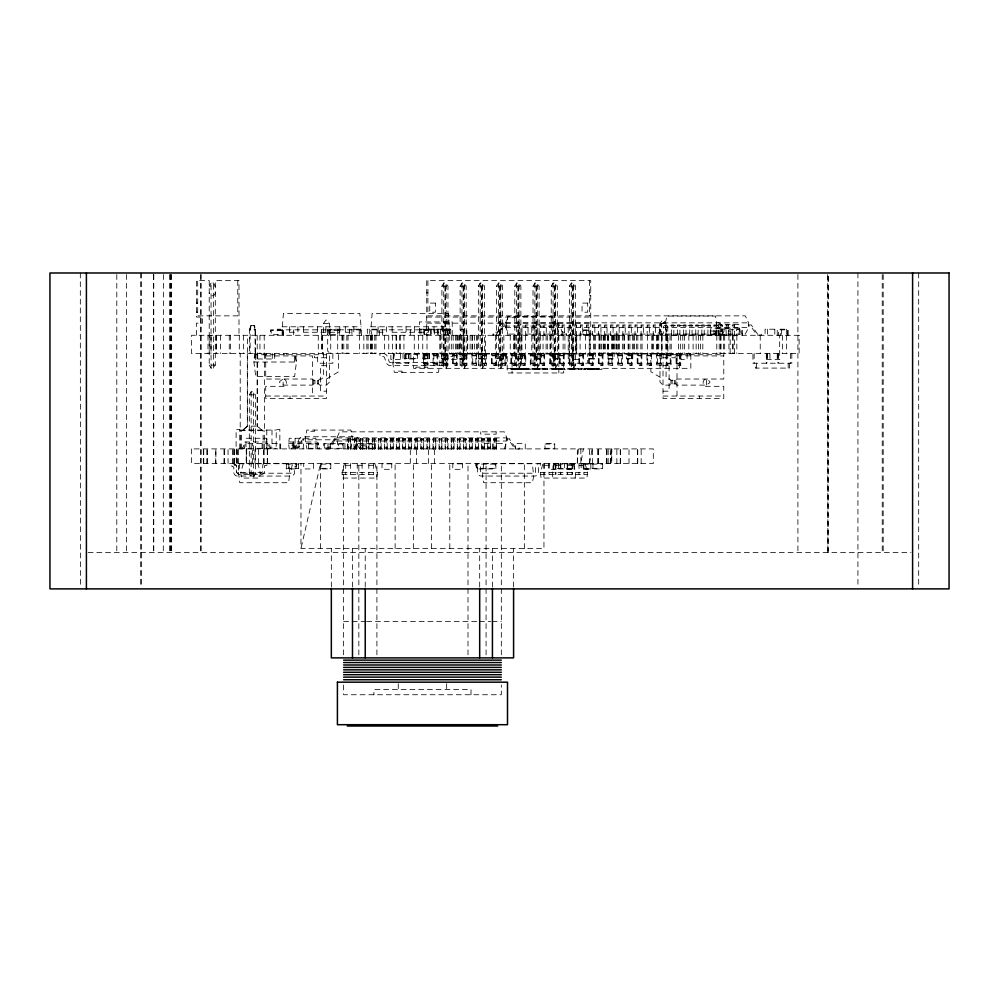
<?xml version="1.0" encoding="UTF-8"?>
<svg xmlns="http://www.w3.org/2000/svg" width="999" height="999" viewBox="0 0 999 999"><rect width="100%" height="100%" fill="white"/><g stroke="black" fill="none" stroke-linecap="round" stroke-linejoin="round"><path stroke-width="0.75" stroke-dasharray="5 3.75" d="M203.321 463.474L203.321 448.901M203.759 463.474L203.759 448.901M206.943 463.474L206.943 448.901M207.255 463.474L207.255 448.901M215.697 463.474L215.846 448.901L215.909 463.474M224.001 463.474L224.001 448.901M224.563 463.474L224.563 448.901M228.059 463.474L228.059 448.901M232.592 463.474L232.592 448.901M233.316 463.474L233.316 448.901M234.278 463.474L234.278 448.901M234.59 463.474L234.59 448.901M236.301 448.901L236.301 463.474A2.123 2.123 0 0 1 238.424 465.609L238.436 471.528L239.635 472.589L261.825 472.552L262.712 471.528L262.725 465.609A2.123 2.123 0 0 1 264.847 463.474M236.738 463.474L236.738 448.901M237.899 463.474L237.899 448.901M238.087 463.474L238.087 448.901M240.397 448.901L240.397 430.669M241.608 448.901L241.608 430.669M246.666 463.474L246.678 448.901M249.325 473.801L249.325 394.83L251.149 391.795L253.571 391.795L255.394 394.83L255.394 473.801L253.571 476.848L251.149 476.848L249.325 473.801L255.394 473.801M252.36 463.474L252.397 443.431M254.957 463.474L254.957 448.901M258.416 463.474L258.429 448.901M263.112 448.901L263.112 430.669M263.549 463.474L263.549 448.901M264.148 463.474L264.148 448.901M264.323 448.901L264.323 430.669M267.257 463.474L267.257 448.901M267.57 463.474L267.57 448.901M543.956 463.474L543.956 548.526L300.961 548.526L300.961 463.474M320.579 548.526L320.579 463.474L300.961 548.526M331.331 587.025L331.331 548.526M343.594 684.964L343.594 694.742L501.323 694.742L501.323 684.964M343.594 654.845L343.594 463.474M347.952 449.001L347.952 438.836L350.761 438.861L350.761 449.026L347.952 449.001L347.952 447.914L350.761 447.939L350.761 449.026M352.485 587.025L352.485 548.526M354.033 449.001L354.033 438.836L356.843 438.861L356.843 449.026L354.033 449.001L354.033 447.914L356.843 447.939L356.843 449.026M358.841 654.845L358.841 463.474M360.102 449.001L360.102 438.836L362.912 438.861L362.912 449.026L360.102 449.001L360.102 447.914L362.912 447.939L362.912 449.026M365.234 587.025L365.234 548.526M366.183 449.001L366.183 438.836L368.981 438.861L368.981 449.026L366.183 449.001L366.183 447.914L368.981 447.939L368.981 449.026M372.252 449.001L372.252 438.836L375.062 438.861L375.062 449.026L372.252 449.001L372.252 447.914L375.062 447.939L375.062 449.026M376.91 654.845L376.91 463.474M378.334 449.001L378.334 438.836L381.131 438.861L381.131 449.026L378.334 449.001L378.334 447.914L381.131 447.939L381.131 449.026M384.403 449.001L384.403 438.836L387.212 438.861L387.212 449.026L384.403 449.001L384.403 447.914L387.212 447.939L387.212 449.026M390.484 449.001L390.484 438.836L393.281 438.861L393.281 449.026L390.484 449.001L390.484 447.914L393.281 447.939L393.281 449.026M395.117 548.526L395.117 463.474M396.553 449.001L396.553 438.836L399.363 438.861L399.363 449.026L396.553 449.001L396.553 447.914L399.363 447.939L399.363 449.026M402.634 449.001L402.634 438.836L405.432 438.861L405.432 449.026L402.634 449.001L402.634 447.914L405.432 447.939L405.432 449.026M408.703 449.001L408.703 438.836L411.513 438.861L411.513 449.026L408.703 449.001L408.703 447.914L411.513 447.939L411.513 449.026M410.314 463.474L410.314 448.901M413.349 548.526L413.349 463.474M414.785 449.001L414.785 438.836L417.582 438.861L417.582 449.026L414.785 449.001L414.785 447.914L417.582 447.939L417.582 449.026M416.383 463.474L416.383 448.901M420.854 449.001L420.854 438.836L423.663 438.861L423.663 449.026L420.854 449.001L420.854 447.914L423.663 447.939L423.663 449.026M426.935 449.001L426.935 438.836L429.732 438.861L429.732 449.026L426.935 449.001L426.935 447.914L429.732 447.939L429.732 449.026M428.534 463.474L428.534 448.901M431.568 548.526L431.568 463.474M433.004 449.001L433.004 438.836L435.814 438.861L435.814 449.026L433.004 449.001L433.004 447.914L435.814 447.939L435.814 449.026M434.615 463.474L434.615 448.901M439.085 449.001L439.085 438.836L441.883 438.861L441.883 449.026L439.085 449.001L439.085 447.914L441.883 447.939L441.883 449.026M445.154 449.001L445.154 438.836L447.964 438.861L447.964 449.026L445.154 449.001L445.154 447.914L447.964 447.939L447.964 449.026M449.8 548.526L449.8 463.474M451.236 449.001L451.236 438.836L454.033 438.861L454.033 449.026L451.236 449.001L451.236 447.914L454.033 447.939L454.033 449.026M457.305 449.001L457.305 438.836L460.114 438.861L460.114 449.026L457.305 449.001L457.305 447.914L460.114 447.939L460.114 449.026M463.386 449.001L463.386 438.836L466.183 438.861L466.183 449.026L463.386 449.001L463.386 447.914L466.183 447.939L466.183 449.026M468.007 654.845L468.007 463.474M469.455 449.001L469.455 438.836L472.265 438.861L472.265 449.026L469.455 449.001L469.455 447.914L472.265 447.939L472.265 449.026M475.536 449.001L475.536 438.836L478.334 438.861L478.334 449.026L475.536 449.001L475.536 447.914L478.334 447.939L478.334 449.026M479.682 587.025L479.682 548.526M481.605 449.001L481.605 438.836L484.415 438.861L484.415 449.026L481.605 449.001L481.605 447.914L484.415 447.939L484.415 449.026M486.076 654.845L486.076 463.474M487.687 449.001L487.687 438.836L490.484 438.861L490.484 449.026L487.687 449.001L487.687 447.914L490.484 447.939L490.484 449.026M492.432 587.025L492.432 548.526M493.756 449.001L493.756 438.836L496.565 438.861L496.565 449.026L493.756 449.001L493.756 447.914L496.565 447.939L496.565 449.026M505.719 448.901L505.719 443.431L496.003 443.431L496.003 448.901L496.128 438.836L496.128 439.922M501.323 654.845L501.323 463.474M513.586 587.025L513.586 548.526M524.338 548.526L524.338 463.474M577.347 463.474L577.347 448.901M580.844 448.901L580.844 463.474L583.341 448.901M589.435 463.474L589.435 448.901M592.557 463.474L592.557 448.901M597.902 463.474L597.902 448.901M598.151 463.474L598.151 448.901M598.638 463.474L598.638 448.901M606.493 463.474L606.493 448.901M606.917 463.474L606.917 448.901M608.179 463.474L608.179 448.901M610.327 463.474L610.327 448.901M616.858 463.474L616.858 448.901M620.267 463.474L620.267 448.901M620.566 463.474L620.566 448.901M629.008 463.474L629.008 448.901M637.449 463.474L637.449 448.901M637.749 463.474L637.749 448.901M641.158 463.474L641.158 448.901M578.409 448.901L577.222 463.474M610.202 463.474L611.538 448.901M283.429 335.289L282.13 329.832L283.429 313.424L359.802 313.424L361.101 326.785L359.802 335.289M372.127 335.289L370.816 329.832L372.127 313.424L448.489 313.424L449.862 335.289M266.808 448.901L266.808 438.274L246.004 438.274L246.004 448.901M315.871 448.901L315.871 438.274L289.26 438.274L288.624 443.581L289.26 448.901M303.047 448.901L303.671 443.581L303.047 438.274M294.605 362.025L294.605 354.732L296.428 362.025L294.605 376.611L255.719 376.611L253.908 362.025L255.719 354.732L326.473 354.732M715.346 335.065L716.82 325.549L715.546 316.046L666.795 316.046L665.521 322.702L666.795 335.052M295.067 438.274L295.067 448.901M374.862 463.474L377.297 472.589L376.71 478.059L342.645 478.059L342.058 472.589L344.493 463.474M575.124 478.059L575.711 472.589L573.276 463.474M585.077 463.474L587.512 472.589L586.925 478.059L541.058 478.059L540.471 472.589L542.907 463.474M589.61 463.474L592.095 448.901M350.836 448.901L352.56 439.785L350.924 430.07L306.818 430.07L305.182 439.785L306.905 448.901M394.418 353.521L392.694 362.637L394.33 372.352L438.436 372.352L440.072 362.637L438.349 353.521M551.923 335.289L553.658 326.186L552.01 316.458L507.917 316.458L506.268 326.186L508.004 335.289M211.051 283.054L209.228 286.089L215.297 286.089L213.474 283.054L211.051 283.054L211.051 368.094L213.474 368.094L215.297 365.06L215.297 280.619L238.998 280.619L238.998 335.289M213.474 368.094L213.474 283.054M251.149 391.795L251.149 476.848M253.571 476.848L253.571 391.795M443.718 283.054L443.718 368.094L446.153 368.094L447.977 365.06L447.977 286.089L446.153 283.054L443.718 283.054L441.895 286.089L441.895 365.06L443.718 368.094M461.95 283.054L461.95 368.094L464.373 368.094L466.196 365.06L466.196 286.089L464.373 283.054L461.95 283.054L460.127 286.089L460.127 365.06L461.95 368.094M446.153 368.094L446.153 283.054M480.169 283.054L480.169 368.094L482.604 368.094L484.428 365.06L484.428 286.089L482.604 283.054L480.169 283.054L478.346 286.089L478.346 365.06L480.169 368.094M464.373 368.094L464.373 283.054M498.401 283.054L498.401 368.094L500.824 368.094L502.647 365.06L502.647 286.089L500.824 283.054L498.401 283.054L496.578 286.089L496.578 365.06L498.401 368.094M482.604 368.094L482.604 283.054M516.62 283.054L516.62 368.094L519.055 368.094L520.879 365.06L520.879 286.089L519.055 283.054L516.62 283.054L514.797 286.089L514.797 365.06L516.62 368.094M500.824 368.094L500.824 283.054M534.852 283.054L534.852 368.094L537.275 368.094L539.098 365.06L539.098 286.089L537.275 283.054L534.852 283.054L533.029 286.089L533.029 365.06L534.852 368.094M519.055 368.094L519.055 283.054M553.071 283.054L553.071 368.094L555.506 368.094L557.33 365.06L557.33 286.089L555.506 283.054L553.071 283.054L551.248 286.089L551.248 365.06L553.071 368.094M537.275 368.094L537.275 283.054M571.291 283.054L571.291 368.094L573.726 368.094L575.549 365.06L575.549 286.089L573.726 283.054L571.291 283.054L569.48 286.089L569.48 365.06L571.291 368.094M555.506 368.094L555.506 283.054M573.726 368.094L573.726 283.054M255.582 353.521L255.582 329.87L254.57 325.574L250.624 325.574L249.638 329.87L249.638 353.521M250.649 325.574L249.638 329.87L255.582 329.87M251.136 325.574L250.137 329.87L250.137 353.521M448.489 335.289L449.8 329.832L370.816 329.832M243.281 463.474L240.846 472.589L241.433 478.059L259.715 478.059L260.289 472.589L257.867 463.474M554.707 463.474L552.272 472.589L552.859 478.059M296.253 361.351L295.816 353.521M504.308 448.901L506.905 441.021L506.905 437.899L504.308 431.843L339.535 431.843L336.938 437.899L336.938 441.021L339.535 448.901M427.922 280.619L427.922 315.859L745.366 315.859L748.588 322.839L748.588 327.397L745.366 334.078L508.803 334.078L505.594 327.397L505.594 322.839L508.803 315.859M266.046 354.732L266.658 353.521M265.722 353.521L265.722 379.033L312.5 379.033L313.711 380.244L318.581 380.244L319.792 379.033L321.616 379.033L323.439 377.21L323.439 352.922L321.616 351.099L321.616 336.513L323.439 334.69L323.439 323.539L325.861 320.105L327.085 320.105L329.508 323.539L329.508 334.69L327.684 336.513L327.684 351.099L329.508 352.922L329.508 382.068L326.473 385.114L319.792 385.114L318.581 383.891L313.711 383.891L312.5 385.114L283.129 385.114L279.695 382.679L279.695 381.468L283.129 379.033L283.129 385.114M706.38 385.114L706.38 379.033L709.802 381.468L709.802 382.679L706.38 385.114L676.997 385.114L675.786 383.891L670.928 383.891L669.717 385.114L663.024 385.114L659.989 382.068L659.989 352.922L661.813 351.099L661.813 336.513L659.989 334.69L659.989 323.539L662.424 320.105L663.636 320.105L666.071 323.539L666.071 334.69L667.894 336.513L667.894 351.099L666.071 352.922L666.071 377.21L667.894 379.033L669.717 379.033L670.928 380.244L675.786 380.244L676.997 379.033L723.776 379.033L723.776 353.521M254.508 353.521L254.071 361.351M257.093 353.609L257.093 426.136L262.437 430.669L257.405 426.136L247.315 426.136L242.27 430.669L247.615 426.136L247.502 335.289M326.473 379.033L338.624 371.74L338.624 353.521M294.118 443.581L293.706 446.778A2.435 2.435 0 0 1 293.669 447.564C291.671 452.01 291.109 442.32 294.081 441.995M715.546 335.04L716.72 333.728A2.435 2.435 0 0 0 716.758 332.942L717.17 329.757L739.922 329.757L740.284 332.942A2.435 2.435 0 0 0 740.321 333.728L742.294 335.065L742.294 333.466C739.784 333.703 743.056 328.359 739.909 328.159L717.132 328.159C713.998 328.384 717.22 333.766 714.747 333.466L714.747 335.065M243.232 448.901L244.605 447.564A2.435 2.435 0 0 0 244.655 446.778L245.055 443.581L267.819 443.593L268.169 446.778A2.435 2.435 0 0 0 268.219 447.564L269.58 448.901M664.485 322.702L664.085 322.727A3.809 3.809 0 0 0 660.801 325.999L660.776 331.843L658.89 332.205L658.89 335.052L661.688 335.115L661.688 324.937L659.315 324.937L659.315 335.115M504.145 323.139L503.746 323.164A4.658 4.658 0 0 0 500.012 325.811L498.039 331.343A1.598 1.598 0 0 1 496.765 332.242L493.518 332.255L493.518 335.289M441.895 286.089L447.977 286.089M460.127 286.089L466.196 286.089M478.346 286.089L484.428 286.089M496.578 286.089L502.647 286.089M514.797 286.089L520.879 286.089M533.029 286.089L539.098 286.089M551.248 286.089L557.33 286.089M569.48 286.089L575.549 286.089M426.71 292.769L427.922 292.769M589.522 292.769L590.734 292.769M426.71 295.804L427.922 295.804M589.522 295.804L590.734 295.804M196.466 303.097L197.69 303.097M196.466 312.212L197.69 312.212M426.71 317.07L590.734 317.07M505.594 322.839L748.588 322.839M426.71 323.139L590.734 323.139M323.439 323.539L329.508 323.539M659.989 323.539L666.071 323.539M505.594 324.937L502.947 324.937L496.64 334.016L492.907 334.016L492.907 335.115L497.202 335.115L503.521 326.036L555.694 326.186A1.611 1.611 0 0 1 557.217 327.26L558.953 332.205A4.645 4.645 0 0 0 563.324 335.289M537.812 324.937L540.184 324.937L540.184 335.115L537.812 335.115M552.335 324.937L549.962 324.937L549.962 335.115L552.335 335.115M556.043 324.937L558.416 324.937L558.416 335.115L556.043 335.115M574.263 324.937L576.635 324.937L576.46 353.521M748.588 324.937L751.223 324.937L757.542 334.016L761.275 334.016L761.275 335.115L756.967 335.115L750.649 326.036L748.588 326.036M556.043 326.036L558.416 326.036M562.112 326.036L564.485 326.036M568.194 326.036L570.566 326.036M574.263 326.036L576.635 326.036M580.344 326.036L582.704 326.036M586.413 326.036L588.786 326.036M592.494 326.036L594.855 326.036M598.563 326.036L600.936 326.036M604.645 326.036L607.005 326.036M610.714 326.036L613.086 326.036M616.795 326.036L619.155 326.036M622.864 326.036L625.237 326.036M628.945 326.036L631.306 326.036M635.014 326.036L637.387 326.036M641.096 326.036L643.456 326.036M647.165 326.036L649.537 326.036M653.246 326.036L655.606 326.036M659.315 326.036L661.688 326.036M665.396 326.036L667.757 326.036M671.465 326.036L673.838 326.036M677.547 326.036L679.907 326.036M683.616 326.036L685.988 326.036M689.697 326.036L692.057 326.036M695.766 326.036L698.139 326.036M701.835 326.036L704.208 326.036M707.916 326.036L710.289 326.036M713.985 326.036L716.358 326.036M720.067 326.036L722.439 326.036M726.136 326.036L728.508 326.036M732.217 326.036L734.59 326.036M282.13 326.785L361.101 326.785M370.816 326.785L449.8 326.785M505.594 327.397L748.588 327.397M339.935 329.22L327.784 329.22L327.784 335.289M419.418 329.22L452.222 329.22M361.101 329.832L270.579 329.832L270.579 335.289M424.225 330.432L430.419 330.432M443.656 330.432L449.862 330.432M583.553 330.432L589.747 330.432M710.739 331.069L730.182 331.069M289.423 332.255L297.927 332.255M303.409 332.255L339.81 332.255M345.304 332.255L353.808 332.255M378.109 332.255L386.613 332.255M392.108 332.255L428.509 332.255M434.003 332.255L442.507 332.255M424.225 334.69L430.419 334.69M443.656 334.69L449.862 334.69M583.553 334.69L589.747 334.69M710.739 334.615L730.182 334.615M521.965 335.115L519.592 335.115L519.592 324.937L521.965 324.937L521.953 358.991M531.743 335.115L534.115 335.115L534.115 324.937L531.743 324.937L531.805 353.521M568.194 335.115L570.566 335.115L570.566 324.937L568.194 324.937L568.256 363.236M574.263 335.115L576.635 335.115M446.703 353.396L442.807 353.396L442.807 364.985M466.146 353.396L462.25 353.396L462.25 364.985M471.978 353.396L475.861 353.396L475.861 364.985L471.978 364.985L471.965 335.289M485.576 353.396L481.693 353.396L481.693 364.985M495.304 353.396L491.408 353.396L491.408 364.985L495.304 364.985L495.354 335.289M514.735 353.396L510.851 353.396L510.851 364.985L524.463 364.985L524.463 353.396L520.566 353.396L520.566 364.985M569.168 353.396L573.064 353.396L573.064 364.985M608.054 353.396L611.937 353.396L611.937 364.985L608.054 364.985L608.054 335.289M617.769 353.396L621.665 353.396L621.665 364.985L617.769 364.985L617.769 335.289M656.655 353.396L660.539 353.396L660.539 364.985L656.655 364.985L656.655 335.289M666.37 353.396L670.254 353.396L670.254 364.985L666.37 364.985L666.37 335.289M404.657 354.133L416.995 354.133L416.995 358.379L404.657 358.379M423.027 354.133L429.383 354.133M441.57 354.133L447.927 354.133M460.114 354.133L466.308 354.133M478.646 354.133L484.877 354.133M497.177 354.133L503.409 354.133M515.759 354.133L522.777 354.133M534.29 354.133L541.658 354.133M552.834 354.133L560.202 354.133M589.385 354.133L595.579 354.133M607.966 354.133L614.16 354.133M626.548 354.133L632.742 354.133M663.024 354.732L723.776 354.732M423.376 355.182L427.26 355.182M433.091 355.182L436.975 355.182M442.807 355.182L446.703 355.182M452.535 355.182L456.418 355.182M462.25 355.182L466.146 355.182M471.978 355.182L475.861 355.182M481.693 355.182L485.576 355.182M491.408 355.182L495.304 355.182M501.136 355.182L505.019 355.182M510.851 355.182L514.735 355.182M520.566 355.182L524.463 355.182M530.294 355.182L534.178 355.182M540.009 355.182L543.906 355.182M549.737 355.182L553.621 355.182M559.452 355.182L563.336 355.182M569.168 355.182L573.064 355.182M578.896 355.182L582.779 355.182M588.611 355.182L592.494 355.182M598.326 355.182L602.222 355.182M608.054 355.182L611.937 355.182M617.769 355.182L621.665 355.182M627.497 355.182L631.38 355.182M637.212 355.182L641.096 355.182M646.927 355.182L650.824 355.182M656.655 355.182L660.539 355.182M666.37 355.182L670.254 355.182M676.098 355.182L679.982 355.182M265.722 355.944L312.5 355.944L312.5 396.041M424.125 355.819L428.009 355.819M433.841 355.819L437.724 355.819M443.556 355.819L447.452 355.819M453.284 355.819L457.167 355.819M462.999 355.819L466.895 355.819M472.727 355.819L476.61 355.819M482.442 355.819L486.326 355.819M492.157 355.819L496.053 355.819M501.885 355.819L505.769 355.819M511.6 355.819L515.484 355.819M521.328 355.819L525.212 355.819M531.043 355.819L534.927 355.819M540.759 355.819L544.655 355.819M550.486 355.819L554.37 355.819M560.202 355.819L564.085 355.819M569.917 355.819L573.813 355.819M579.645 355.819L583.528 355.819M589.36 355.819L593.256 355.819M599.088 355.819L602.971 355.819M608.803 355.819L612.687 355.819M618.518 355.819L622.414 355.819M628.246 355.819L632.13 355.819M637.961 355.819L641.845 355.819M647.677 355.819L651.573 355.819M657.404 355.819L661.288 355.819M667.12 355.819L671.016 355.819M676.847 355.819L723.776 355.944M326.473 357.767L314.323 357.767L314.323 353.521M663.024 357.767L675.174 357.767L675.174 353.521M423.027 358.379L429.383 358.379M441.57 358.379L447.927 358.379M460.114 358.379L466.308 358.379M478.646 358.379L484.877 358.379M497.177 358.379L503.409 358.379M515.759 358.379L522.777 358.379M534.29 358.379L541.658 358.379M552.834 358.379L560.202 358.379M589.385 358.379L595.579 358.379M607.966 358.379L614.16 358.379M626.548 358.379L632.742 358.379M441.57 358.991L447.927 358.991M460.114 358.991L466.308 358.991M478.646 358.991L484.877 358.991L484.877 353.521L484.84 358.991M503.384 358.991L503.384 353.521L503.409 358.991L497.177 358.991L497.215 353.521M534.29 358.991L541.658 358.991L541.658 353.521M560.202 358.991L552.834 358.991L552.834 353.521M589.385 358.991L595.579 358.991L595.579 353.521M607.966 358.991L614.16 358.991L614.16 353.521M456.481 359.59L444.33 359.59L444.33 353.521M573.726 359.59L579.807 359.59L579.807 353.521M766.308 359.59L779.67 359.59L779.67 335.289M253.908 362.025L296.428 362.025M423.376 363.199L427.26 363.199M433.091 363.199L436.975 363.199M442.807 363.199L446.703 363.199M452.535 363.199L456.418 363.199M462.25 363.199L466.146 363.199M471.978 363.199L475.861 363.199M481.693 363.199L485.576 363.199M491.408 363.199L495.304 363.199M501.136 363.199L525.736 363.236L525.736 353.521M530.294 363.199L534.178 363.199M540.009 363.199L543.906 363.199M549.737 363.199L553.621 363.199M559.452 363.199L587.699 363.236L587.699 353.521M588.611 363.199L592.494 363.199M598.326 363.199L602.222 363.199M608.054 363.199L611.937 363.199M617.769 363.199L621.665 363.199M627.497 363.199L631.38 363.199M637.212 363.199L641.096 363.199M646.927 363.199L650.824 363.199M656.655 363.199L660.539 363.199M666.37 363.199L670.254 363.199M676.098 363.199L679.982 363.199M424.125 363.836L428.009 363.836M433.841 363.836L437.724 363.836M443.556 363.836L447.452 363.836M453.284 363.836L457.167 363.836M462.999 363.836L466.895 363.836M472.727 363.836L476.61 363.836M482.442 363.836L486.326 363.836M492.157 363.836L496.053 363.836M501.885 363.836L505.769 363.836M511.6 363.836L515.484 363.836M521.328 363.836L525.212 363.836M531.043 363.836L534.927 363.836M540.759 363.836L544.655 363.836M550.486 363.836L554.37 363.836M560.202 363.836L564.085 363.836M569.917 363.836L573.813 363.836M579.645 363.836L583.528 363.836M589.36 363.836L593.256 363.836M599.088 363.836L602.971 363.836M608.803 363.836L612.687 363.836M618.518 363.836L622.414 363.836M628.246 363.836L632.13 363.836M637.961 363.836L641.845 363.836M647.677 363.836L651.573 363.836M657.404 363.836L661.288 363.836M667.12 363.836L671.016 363.836M676.847 363.836L680.731 363.836M196.466 335.289L196.466 323.139L202.547 323.139L202.547 317.07L196.466 317.07L196.466 280.619L209.228 280.619L209.228 365.06L215.297 365.06M441.895 365.06L447.977 365.06M460.127 365.06L466.196 365.06M478.346 365.06L485.576 364.985L485.639 335.289M496.578 365.06L505.019 364.985L505.019 353.396L501.136 353.396L501.136 364.985M539.098 365.06L530.294 364.985L530.294 353.396L534.178 353.396L534.178 364.985M557.33 365.06L549.737 364.985L549.737 353.396L553.621 353.396L553.621 364.985M575.549 365.06L569.168 364.985L569.168 335.289M650.824 364.985L646.927 364.985L646.927 353.396L650.824 353.396L650.873 371.74L663.024 379.033M326.473 365.671L320.404 365.671L320.404 391.183L326.473 391.183M663.024 365.671L671.016 365.622L671.016 354.033M663.024 391.183L669.105 391.183L669.105 365.671M249.325 394.83L255.394 394.83M265.722 396.041L326.473 396.041M663.024 396.041L723.776 396.041M239.748 430.07L276.199 430.07M336.938 437.899L506.905 437.899M336.938 441.021L506.905 441.021M288.624 441.995L316.858 441.995C320.03 442.12 316.608 447.49 319.243 447.302L319.243 448.901M288.624 443.581L318.107 443.431L318.107 448.901M308.379 444.043L318.107 444.043M545.004 444.043L554.72 444.043M292.42 445.854L295.667 445.841A1.598 1.598 0 0 0 296.953 444.942L298.926 439.423A4.658 4.658 0 0 1 302.66 436.763L355.082 436.763A4.658 4.658 0 0 1 358.816 439.423L360.789 444.942A1.598 1.598 0 0 0 362.075 445.841L365.322 445.854L365.322 448.901M293.331 446.828L298.976 446.828M293.331 447.302L298.976 447.302M239.748 448.289L276.199 448.289M308.379 448.289L318.107 448.289M545.004 448.289L554.72 448.289M574.163 463.848L564.373 463.848L564.373 469.318L574.163 469.318L574.163 463.848L574.088 469.318M286.338 464.085L298.551 464.085M321.066 464.085L330.794 464.085M583.204 464.085L602.672 464.085M345.704 465.297L350.562 465.297M357.242 465.297L362.113 465.297M368.793 465.297L373.651 465.297M544.118 465.297L548.975 465.297M555.669 465.297L560.776 465.297M567.207 465.297L572.315 465.297M579.008 465.297L583.866 465.297M286.338 468.331L298.551 468.331M321.066 468.331L330.794 468.331M583.204 468.331L602.672 468.331M572.439 468.943L552.996 468.943L552.996 463.474M342.058 472.589L377.297 472.589M540.471 472.589L587.512 472.589M342.058 474.413L377.297 474.413M540.471 474.413L587.512 474.413M88.049 552.435L910.963 552.435M343.594 621.428L365.384 621.428M366.695 621.428L478.234 621.428M479.532 621.428L490.759 621.428M492.07 621.428L501.323 621.428M555.781 323.139L556.181 323.164A4.658 4.658 0 0 1 559.915 325.811L561.888 331.343A1.598 1.598 0 0 0 563.161 332.242L566.408 332.255L566.408 335.289M717.856 322.702L718.269 322.727A3.809 3.809 0 0 1 721.54 325.999L721.553 331.768L723.451 332.205L723.451 335.052M316.82 443.581L317.232 446.778A2.435 2.435 0 0 0 317.27 447.564L318.644 448.901M209.228 365.06L211.051 368.094M283.666 353.521L284.278 354.732M255.082 329.87L254.071 325.574L255.082 329.87L255.082 353.521M236.601 471.428L236.626 471.765A3.047 3.047 0 0 0 239.236 474.388L261.9 474.388A3.047 3.047 0 0 0 264.523 471.765L264.56 465.522L266.97 465.297L266.97 463.474M292.495 446.828L291.696 448.901M918.68 272.989L918.68 587.325M883.216 274.538L883.216 552.435M882.217 274.538L882.229 552.435M857.929 272.989L857.929 587.325M828.134 552.435L828.134 274.538L827.896 552.435M827.709 274.538L827.846 552.435M797.901 274.538L797.901 552.435M791.82 353.521L791.82 363.236L752.934 363.236L752.934 353.521M790.609 353.521L790.609 363.236M789.385 363.236L789.385 368.094L755.369 368.094L755.369 363.236M788.174 335.289L788.174 329.832L778.458 329.832L778.458 335.289M788.174 363.236L788.174 368.094M787.562 335.289L787.562 329.22L780.281 329.22L780.281 335.289M786.65 335.289L786.65 353.521M786.35 329.22L786.35 335.289M782.404 335.289L782.404 353.521M781.493 329.22L781.493 335.289M778.458 353.521L778.458 363.236M777.846 353.521L777.846 363.236M777.234 335.289L777.234 329.22L765.084 329.22L765.084 335.289M777.234 353.521L777.234 359.59M774.812 329.22L774.812 335.289M769.954 353.521L769.954 359.59M767.519 329.22L767.519 335.289M767.519 353.521L767.519 359.59M766.907 353.521L766.907 363.236M766.308 353.521L766.308 363.236M760.227 335.289L760.227 353.521M756.58 363.236L756.555 368.094M754.158 353.521L754.158 363.236M742.607 335.289L742.607 329.22L736.538 329.22L736.538 335.289M736.837 335.289L736.837 353.521M734.415 353.521L734.59 324.937L732.217 324.937L732.217 335.115M733.191 335.289L733.191 353.521M732.592 335.289L732.592 353.521M730.157 353.521L730.182 328.683L710.739 328.683L710.739 335.289M728.945 335.289L728.945 353.521M728.508 335.115L728.508 324.937L726.136 324.937L726.136 335.115M724.687 335.289L724.687 353.521M723.476 335.289L723.476 353.521M722.439 335.115L722.439 324.937L720.067 324.937L720.067 335.115M722.289 328.683L722.289 335.289M721.041 335.289L721.041 353.521M720.441 335.289L720.441 353.521M719.218 335.289L719.218 353.521M718.643 335.289L718.706 326.373L717.894 325.562L664.447 325.562L663.636 326.373L663.623 331.243A3.359 3.359 0 0 1 660.302 335.052M716.795 335.289L716.795 353.521M713.985 335.115L713.985 324.937L716.358 324.937L716.358 335.115L665.396 335.115L665.396 324.937L667.757 324.937L667.757 335.115M710.289 335.115L710.289 324.937L707.916 324.937L707.916 335.115M704.208 335.115L704.208 324.937L701.835 324.937L701.835 335.115M702.821 335.289L702.821 353.521M700.386 335.289L700.386 353.521M699.475 396.041L699.475 398.476M698.563 335.289L698.563 353.521M698.139 335.115L698.139 324.937L695.766 324.937L695.766 335.115M696.141 335.289L696.141 353.521M693.106 335.289L693.106 353.521M692.057 335.115L692.057 324.937L689.697 324.937L689.697 335.115M688.848 335.289L688.848 353.521M687.087 353.521L687.087 359.59L681.006 359.59L681.006 353.521M685.988 335.115L685.988 324.937L683.616 324.937L683.616 335.115M684.59 335.289L684.59 353.521M682.779 335.289L682.779 353.521M680.731 354.033L680.731 365.622L676.847 365.622L676.847 354.033M680.344 335.289L680.344 353.521M679.907 335.115L679.907 324.937L677.547 324.937L677.547 335.115M679.607 354.033L679.607 368.344M678.521 335.289L678.521 353.521M676.997 355.944L676.997 396.041M675.786 380.244L675.786 383.891M674.575 380.244L674.575 383.891M673.838 335.115L673.838 324.937L671.465 324.937L671.465 335.115M672.14 380.244L672.14 383.891M671.228 335.289L671.228 353.521M670.928 380.244L670.928 383.891M670.017 335.289L670.017 353.521M667.282 335.289L667.282 353.521M666.982 335.289L666.982 353.521M667.12 354.033L667.12 365.622M665.759 335.289L665.759 353.521M663.024 353.521L663.024 398.476L723.776 398.476L723.776 386.326L705.556 386.326A3.909 3.909 0 0 1 705.556 379.033M662.112 335.289L662.112 353.521M661.513 335.289L661.513 353.521M661.288 354.033L661.288 365.622L657.404 365.622L657.404 354.033M658.778 335.289L658.778 353.521M657.866 335.289L657.866 353.521M657.255 335.289L657.255 353.521M653.608 335.289L653.608 353.521M652.397 335.289L652.397 353.521M651.785 335.289L651.785 353.521M651.573 354.033L651.573 365.622L647.677 365.622L647.677 354.033M647.539 335.289L647.539 353.521M642.07 335.289L642.07 353.521M641.845 354.033L641.845 365.622L637.961 365.622L637.961 354.033M640.859 335.289L640.859 353.521M637.824 335.289L637.824 353.521M636.6 335.289L636.6 353.521M634.178 335.289L634.178 353.521M633.865 335.289L633.865 353.521M632.742 353.521L632.742 358.991L626.548 358.991L626.548 353.521M632.355 335.289L632.355 353.521M632.13 354.033L632.13 365.622L628.246 365.622L628.246 354.033M629.919 335.289L629.919 353.521M628.708 335.289L628.708 353.521M628.096 335.289L628.096 353.521M624.45 335.289L624.45 353.521M623.851 335.289L623.851 353.521M622.627 335.289L622.627 353.521M622.414 354.033L622.414 365.622L618.518 365.622L618.518 354.033M619.592 335.289L619.592 353.521M618.381 335.289L618.381 353.521M616.558 335.289L616.558 353.521M615.946 335.289L615.946 353.521M614.435 335.289L614.435 353.521M613.523 335.289L613.523 353.521M612.911 335.289L612.911 353.521M612.687 354.033L612.687 365.622L608.803 365.622L608.803 354.033M612.3 335.289L612.3 353.521M611.7 335.289L611.7 353.521M608.653 335.289L608.653 353.521M607.442 335.289L607.442 353.521M605.619 335.289L605.619 353.521M604.407 335.289L604.407 353.521M603.796 335.289L603.796 353.521M603.196 335.289L603.196 353.521M602.971 354.033L602.971 365.622L599.088 365.622L599.088 354.033M602.672 463.474L602.672 468.943L583.204 468.943L583.204 463.474M601.997 368.344L601.997 369.355L583.116 369.355L583.116 368.344M601.373 335.289L601.373 353.521M600.149 335.289L600.149 353.521M599.55 335.289L599.55 353.521M598.938 335.289L598.938 353.521M598.826 368.344L598.713 369.355M598.688 368.344L598.688 369.355M597.789 368.344L597.789 369.355M597.602 368.344L597.602 369.355M597.377 368.344L597.265 369.355M596.977 368.344L596.977 369.355M596.653 368.344L596.74 369.355M596.016 368.344L596.016 369.355L595.866 368.344M595.292 335.289L595.292 353.521M595.179 368.344L595.179 369.355M594.78 368.344L594.78 369.355M594.68 335.289L594.68 353.521M594.18 368.344L594.193 369.355M593.993 368.344L594.018 369.355M593.468 335.289L593.468 353.521M593.331 368.344L593.431 369.355M593.256 354.033L593.256 365.622L589.36 365.622L589.385 353.521M593.131 368.344L593.131 369.355M592.956 463.474L592.956 468.943M592.707 368.344L592.707 369.355M592.569 368.344L592.569 369.355M592.395 368.344L592.395 369.355M592.195 368.344L592.232 369.355M591.895 368.344L591.87 369.355M591.458 368.344L591.458 369.355M591.296 368.344L591.296 369.355M591.196 368.344L591.021 369.355M590.809 368.344L590.846 369.355M590.734 335.289L590.734 280.619L426.71 280.619L426.71 335.289M590.434 335.289L590.434 353.521M590.272 368.344L590.372 369.355M589.822 353.521L589.747 329.832L583.553 329.832L583.553 335.289M589.86 368.344L589.872 369.355M589.585 368.344L589.585 369.355M589.522 280.619L589.522 315.859M589.373 368.344L589.36 369.355M589.223 335.289L589.223 353.521M589.31 368.344L589.335 369.355M589.023 368.344L589.023 369.355M588.473 368.344L588.473 369.355M588.224 368.344L588.224 369.355M587.849 368.344L587.849 369.355M587.487 368.344L587.487 369.355M586.875 368.344L586.925 369.355M585.913 368.344L585.938 369.355M585.576 335.289L585.576 353.521M585.264 368.344L585.227 369.355M584.84 368.344L584.827 369.355M584.702 368.344L584.702 369.355M583.866 463.474L583.866 474.413M583.528 354.033L583.528 365.622L579.645 365.622L579.645 354.033M581.93 368.344L581.93 369.355L510.889 369.355L511.001 368.344M581.281 368.344L581.281 369.355M580.107 335.289L580.107 353.521M579.008 463.474L579.008 474.413M578.121 368.344L578.121 369.355M576.76 335.289L576.76 353.521M576.498 368.344L576.498 369.355M575.849 335.289L575.849 353.521M575.349 368.344L575.349 369.355M575.037 368.344L575.037 369.355M574.325 368.344L574.325 369.355M573.95 368.344L574.075 369.355M573.726 353.521L573.813 365.622L569.917 365.622L569.917 354.033M573.701 368.344L573.613 369.355M573.176 286.089L573.176 365.06M573.301 368.344L573.301 369.355M572.777 368.344L572.777 369.355M572.514 286.089L572.514 365.06M572.439 368.344L572.439 369.355M572.439 463.474L572.315 474.413M572.202 335.289L572.202 353.521M572.065 463.474L572.065 474.413M571.416 368.344L571.416 369.355M570.554 368.344L570.554 369.355M569.967 368.344L569.967 369.355M569.717 368.344L569.717 369.355M569.542 368.344L569.542 369.355M568.381 368.344L568.381 369.355M567.282 368.344L567.345 369.355M567.457 463.474L567.457 474.413M567.207 463.474L567.207 474.413M564.922 335.289L564.922 353.521M564.348 368.344L564.348 369.355M564.085 354.033L564.085 365.622L560.202 365.622L560.202 353.521M563.698 353.521L563.698 372.964L507.205 372.964L507.205 353.521M563.099 335.289L563.099 353.521M561.638 368.344L561.5 369.355L561.401 368.344M561.063 368.344L561.101 369.355M560.689 368.344L560.689 369.355M560.776 463.474L560.776 474.413M560.526 463.474L560.526 474.413M560.377 368.344L560.377 369.355M559.602 369.355L559.665 368.344L559.477 369.355M559.028 353.521L559.028 358.991M558.841 335.289L558.841 372.964M558.541 335.289L558.541 353.521M558.691 368.344L558.691 369.355M558.466 368.344L558.466 369.355M558.129 368.344L558.129 369.355M557.367 368.344L557.367 369.355M556.868 368.344L556.88 369.355M556.805 368.344L556.805 369.355M556.605 368.344L556.655 369.355M556.256 368.344L556.256 369.355M555.993 368.344L555.993 369.355M555.919 463.474L555.919 474.413M555.719 368.344L555.719 369.355M555.669 463.474L555.669 474.413M555.469 368.344L555.469 369.355M554.944 286.089L554.944 365.06M554.845 368.344L554.845 369.355M554.757 368.344L554.695 369.355M554.72 448.901L554.72 443.431L545.004 443.431L545.004 448.901M554.37 354.033L554.37 365.622L550.486 365.622L550.486 354.033M554.283 286.089L554.283 365.06M554.008 353.521L554.008 358.991M553.421 368.344L553.533 369.355M553.196 368.344L553.196 369.355M551.873 368.344L551.873 369.355M550.337 335.289L550.337 353.521M550.037 335.289L550.037 353.521M550.012 368.344L550.012 369.355M548.975 463.474L548.975 474.413M547.302 335.289L547.302 353.521M547.252 368.344L547.252 369.355M546.091 335.289L546.091 353.521M545.404 368.344L545.404 369.355M544.655 354.033L544.655 365.622L540.759 365.622L540.759 354.033M544.667 368.344L544.667 369.355M544.443 368.344L544.505 369.355M544.23 368.344L544.243 369.355M544.118 463.474L544.118 474.413M543.918 368.344L543.881 369.355M543.381 368.344L543.456 369.355M543.044 335.289L543.044 353.521M542.107 368.344L542.207 369.355M542.032 368.344L542.032 369.355M540.484 353.521L540.484 358.991M540.521 368.344L540.584 369.355M540.309 335.289L540.309 353.521M539.747 369.355L539.597 368.344L539.585 369.355M539.035 368.344L539.148 369.355M538.798 335.289L538.798 353.521M538.873 368.344L538.873 369.355M537.387 368.344L537.412 369.355M537.187 368.344L537.187 369.355M536.725 286.089L536.725 365.06M536.488 368.344L536.488 369.355M536.413 368.344L536.413 369.355M536.063 286.089L536.063 365.06M536.226 368.344L536.226 369.355M535.464 353.521L535.464 358.991M535.501 368.344L535.501 369.355M535.364 368.344L535.364 369.355M535.202 368.344L535.202 369.355M534.927 354.033L534.927 365.622L531.043 365.622L531.043 354.033M534.54 335.289L534.54 353.521M533.791 368.344L533.791 369.355M533.741 368.344L533.741 369.355M532.729 368.344L532.729 369.355M532.642 368.344L532.642 369.355M531.131 368.344L531.131 369.355M528.446 368.344L528.446 369.355L528.221 368.344M527.996 368.344L527.947 369.355L527.784 368.344M527.522 368.344L527.572 369.355M527.322 315.859L527.322 316.758L516.308 316.758L516.308 315.859M527.347 368.344L527.347 369.355M527.21 368.344L527.21 369.355M526.972 368.344L526.972 369.355M526.236 368.344L526.236 369.355M525.499 368.344L525.474 369.355M525.437 335.289L525.437 353.521M525.399 368.344L525.299 369.355M525.249 448.901L525.249 443.431L515.534 443.431L515.534 448.901M525.212 354.033L525.212 365.622L521.328 365.622L521.328 354.033M525.087 368.344L525.099 369.355M524.9 368.344L524.9 369.355M524.687 368.344L524.687 369.355M524.413 368.344L524.413 369.355M523.863 368.344L523.863 369.355M523.613 368.344L523.763 369.355M523.464 368.344L523.513 369.355M523.339 368.344L523.326 369.355M522.976 368.344L522.976 369.355L522.752 368.344M522.777 353.521L522.777 358.991L515.759 358.991L515.759 353.521M522.539 368.344L522.539 369.355M522.127 368.344L522.29 369.355M521.977 368.344L521.977 369.355M521.828 368.344L521.828 369.355M521.328 368.344L521.328 369.355M521.178 335.289L521.178 353.521M521.103 368.344L521.166 369.355M520.891 368.344L520.916 369.355M520.754 368.344L520.791 369.355M520.442 368.344L520.467 369.355L520.242 368.344M520.117 368.344L520.117 369.355M519.992 368.344L519.992 369.355M519.742 368.344L519.755 369.355M519.517 368.344L519.592 369.355M519.355 335.289L519.355 353.521M519.268 368.344L519.355 369.355M519.168 368.344L519.043 369.355M518.893 368.344L518.931 369.355M518.731 368.344L518.693 369.355M518.493 286.089L518.493 365.06M518.444 368.344L518.556 369.355M518.194 368.344L518.344 369.355M517.832 286.089L517.832 365.06M517.844 368.344L517.832 369.355M517.607 368.344L517.632 369.355M517.232 368.344L517.232 369.355M516.982 368.344L517.02 369.355M516.82 368.344L516.82 369.355M516.583 353.521L516.583 358.991M516.57 368.344L516.57 369.355M516.246 368.344L516.096 369.355M516.071 368.344L515.871 369.355M515.746 368.344L515.671 369.355M515.621 316.458L515.621 317.682L511.351 317.682L511.351 316.458M515.484 354.033L515.484 365.622L511.6 365.622L511.6 354.033M515.546 368.344L515.621 369.355M515.322 368.344L515.322 369.355M515.097 335.289L515.097 353.521M514.96 368.344L515.022 369.355M514.76 368.344L514.697 369.355M514.497 335.289L514.497 353.521M514.473 368.344L514.423 369.355M514.235 368.344L514.31 369.355M514.035 368.344L514.035 369.355M513.923 368.344L513.886 369.355M513.586 335.289L513.586 353.521M513.174 368.344L513.199 369.355M512.774 368.344L512.774 369.355M512.475 368.344L512.475 369.355M512.237 368.344L512.237 369.355M512.062 353.521L512.062 372.964M511.55 368.344L511.55 369.355M511.138 368.344L511.238 369.355M510.239 335.289L510.239 353.521M506.293 353.521L506.293 363.236M505.769 354.033L505.769 365.622L501.885 365.622L501.885 354.033M503.858 335.289L503.858 353.521M500.274 286.089L500.274 365.06M499.612 286.089L499.612 365.06M496.565 438.861L496.565 439.96L493.756 439.922L493.756 438.836M496.166 431.843L496.166 434.165L480.744 434.165L480.744 431.843M496.128 447.914L496.128 449.001M496.053 354.033L496.053 365.622L492.157 365.622L492.157 354.033M495.866 463.474L495.866 468.943L476.423 468.943L476.423 463.474M494.193 439.96L494.193 438.861L494.193 449.026L494.193 447.939M492.519 448.901L492.519 443.431L482.792 443.431L482.792 448.901M490.484 438.861L490.484 439.96L487.687 439.922L487.687 438.836M490.047 439.922L490.047 438.836L490.047 449.001L490.047 447.914M488.111 439.96L488.111 438.861L488.111 449.026L488.111 447.939M486.326 354.033L486.326 365.622L482.442 365.622L482.442 354.033M484.415 438.861L484.415 439.96L481.605 439.922L481.605 438.836M483.978 439.922L483.978 438.836L483.978 449.001L483.978 447.914M482.042 286.089L482.042 365.06M482.042 439.96L482.042 438.861L482.042 449.026L482.042 447.939M481.381 286.089L481.381 365.06M478.646 353.521L478.683 358.991M478.334 438.861L478.334 439.96L475.536 439.922L475.536 438.836M477.897 439.922L477.897 438.836L477.897 449.001L477.897 447.914M477.135 335.289L477.135 353.521M476.835 335.289L476.835 353.521M476.61 354.033L476.61 365.622L472.727 365.622L472.727 354.033M475.974 439.96L475.974 438.861L475.974 449.026L475.974 447.939M474.4 335.289L474.4 353.521M472.577 335.289L472.577 353.521M472.265 438.861L472.265 439.96L469.455 439.922L469.455 438.836M471.828 439.922L471.828 438.836L471.828 449.001L471.828 447.914M471.004 694.742L471.004 689.597L373.913 689.597L373.913 694.742M470.142 335.289L470.142 353.521M469.892 439.96L469.892 438.861L469.892 449.026L469.892 447.939M467.719 335.289L467.719 353.521M467.42 335.289L467.42 353.521M466.808 335.289L466.808 329.22L460.726 329.22L460.726 335.289M466.895 354.033L466.895 365.622L462.999 365.622L462.999 354.033M466.183 438.861L466.183 439.96L463.386 439.922L463.386 438.836M465.996 353.521L465.996 359.59L459.915 359.59L459.915 353.521M465.746 439.922L465.746 438.836L465.746 449.001L465.746 447.914M463.823 286.089L463.823 365.06M463.823 439.96L463.823 438.861L463.823 449.026L463.823 447.939M463.461 335.289L463.461 353.521M463.161 286.089L463.161 365.06M461.038 335.289L461.038 353.521M460.114 438.861L460.114 439.96L457.305 439.922L457.305 438.836M459.677 439.922L459.677 438.836L459.677 449.001L459.677 447.914M459.215 335.289L459.215 353.521M458.903 335.289L458.903 353.521M457.742 439.96L457.742 438.861L457.742 449.026L457.742 447.939M457.392 335.289L457.392 353.521M457.167 354.033L457.167 365.622L453.284 365.622L453.284 354.033M456.78 335.289L456.78 353.521M455.569 335.289L455.569 353.521M454.046 353.521L454.046 359.59M454.033 438.861L454.033 439.96L451.236 439.922L451.236 438.836M453.596 439.922L453.596 438.836L453.596 449.001L453.596 447.914M453.134 335.289L453.134 353.521M452.834 353.521L452.834 356.556L449.587 356.568A1.598 1.598 0 0 0 448.301 357.467L446.328 362.999A4.658 4.658 0 0 1 442.594 365.646L390.172 365.646A4.658 4.658 0 0 1 386.438 362.999L384.465 357.467A1.598 1.598 0 0 0 383.179 356.568L379.932 356.556L379.932 353.521M452.222 335.289L452.222 321.928L419.418 321.928L419.418 335.289M451.673 439.96L451.673 438.861L451.673 449.026L451.673 447.939M451.311 335.289L451.311 353.521M450.711 329.22L450.711 335.289M449.188 335.289L449.188 353.521M447.964 438.861L447.964 439.96L445.154 439.922L445.154 438.836M447.664 329.22L447.664 335.289M447.764 353.521L447.764 358.991M447.452 354.033L447.452 365.622L443.556 365.622L443.556 354.033M447.527 439.922L447.527 438.836L447.527 449.001L447.527 447.914M446.665 683.666L446.665 689.597M446.453 329.22L441.595 329.22M445.591 286.089L445.591 365.06M445.591 439.96L445.591 438.861L445.591 449.026L445.591 447.939M444.942 286.089L444.942 365.06M444.031 335.289L444.031 353.521M443.656 329.832L443.656 335.289M442.507 326.785L442.507 335.289M441.883 438.861L441.883 439.96L439.085 439.922L439.085 438.836M441.733 353.521L441.733 358.991M441.446 439.922L441.446 438.836L441.446 449.001L441.446 447.914M440.684 335.289L440.684 353.521M440.384 329.22L440.384 335.289M439.772 335.289L439.772 353.521M439.523 439.96L439.523 438.861L439.523 449.026L439.523 447.939M438.249 329.832L438.249 335.264M437.724 354.033L437.724 365.622M437.337 329.22L437.337 335.289M435.814 438.861L435.814 439.96L433.004 439.922L433.004 438.836M435.377 439.922L435.377 438.836L435.377 449.001L435.377 447.914M434.303 329.22L434.303 335.289M434.003 326.785L434.003 335.289M433.841 354.033L433.841 365.622M433.441 439.96L433.441 438.861L433.441 449.026L433.441 447.939M431.268 329.22L431.268 335.289M430.419 329.832L430.419 335.289M430.057 329.22L425.199 329.22M429.732 438.861L429.732 439.96L426.935 439.922L426.935 438.836M429.383 353.521L429.383 358.991L423.027 358.991L423.027 353.521M429.295 439.922L429.295 438.836L429.295 449.001L429.295 447.914M429.233 353.521L429.233 358.991M428.509 326.785L428.509 335.289M428.009 354.033L428.009 365.622M427.772 368.344L427.772 367.157L415.971 367.157L415.971 368.344M427.372 439.96L427.372 438.861L427.372 449.026L427.372 447.939M427.01 335.289L427.01 353.521M424.875 354.033L424.875 368.344M424.225 329.832L424.225 335.289M424.125 354.033L424.125 365.622M423.976 329.22L423.976 335.289M423.663 438.861L423.663 439.96L420.854 439.922L420.854 438.836M423.189 353.521L423.189 358.991M423.226 439.922L423.226 438.836L423.226 449.001L423.226 447.914M422.764 335.289L422.764 353.521M421.291 439.96L421.291 438.861L421.291 449.026L421.291 447.939M420.941 329.22L420.941 335.289M418.506 335.289L418.506 353.521M417.594 353.521L417.594 358.991L404.657 358.991L404.657 353.521M417.582 438.861L417.582 439.96L414.785 439.922L414.785 438.836M417.145 439.922L417.145 438.836L417.145 449.001L417.145 447.914M415.222 439.96L415.222 438.861L415.222 449.026L415.222 447.939M414.56 326.785L414.56 335.289M414.26 335.289L414.26 353.521M411.513 438.861L411.513 439.96L408.703 439.922L408.703 438.836M411.076 439.922L411.076 438.836L411.076 449.001L411.076 447.914M410.851 353.521L410.851 358.991M410.314 329.832L410.314 335.264M409.14 439.96L409.14 438.861L409.14 449.026L409.14 447.939M408.991 353.521L408.991 363.236L393.206 363.236L393.206 353.521M408.391 353.521L408.391 363.236M406.056 326.785L406.056 335.289M406.056 354.133L406.056 358.379M405.444 353.521L405.444 358.991M405.432 438.861L405.432 439.96L402.634 439.922L402.634 438.836M405.007 439.922L405.007 438.836L405.007 449.001L405.007 447.914M403.933 335.289L403.933 353.521M403.072 439.96L403.072 438.861L403.072 449.026L403.072 447.939M403.022 353.521L403.022 359.59L390.871 359.59L390.871 353.521M402.048 372.352L402.048 371.141L397.777 371.141L397.777 372.352M400.587 353.521L400.587 359.59M400.287 335.289L400.287 353.521M399.675 335.289L399.675 353.521M399.363 438.861L399.363 439.96L396.553 439.922L396.553 438.836M398.926 439.922L398.926 438.836L398.926 449.001L398.926 447.914M398.251 683.666L398.251 689.597M396.99 439.96L396.99 438.861L396.99 449.026L396.99 447.939M396.64 335.289L396.64 353.521M396.029 335.289L396.029 353.521M393.793 353.521L393.793 363.236M393.294 353.521L393.294 359.59M393.281 438.861L393.281 439.96L390.484 439.922L390.484 438.836M392.857 439.922L392.857 438.836L392.857 449.001L392.857 447.914M392.382 335.289L392.382 353.521M392.108 326.785L392.108 335.289M390.921 439.96L390.921 438.861L390.921 449.026L390.921 447.939M388.748 335.289L388.748 353.521M387.212 438.861L387.212 439.96L384.403 439.922L384.403 438.836M386.775 439.922L386.775 438.836L386.775 449.001L386.775 447.914M386.613 326.785L386.613 335.289M384.84 439.96L384.84 438.861L384.84 449.026L384.84 447.939M384.49 335.289L384.49 353.521M382.367 329.832L382.367 335.264M381.131 438.861L381.131 439.96L378.334 439.922L378.334 438.836M380.706 439.922L380.706 438.836L380.706 449.001L380.706 447.914M379.47 335.289L379.47 329.22L367.32 329.22L367.32 335.289M378.771 439.96L378.771 438.861L378.771 449.026L378.771 447.939M378.109 326.785L378.109 335.289M377.048 329.22L377.048 335.289M375.986 335.289L375.986 353.521M375.062 438.861L375.062 439.96L372.252 439.922L372.252 438.836M374.775 335.289L374.775 353.521M374.912 448.901L374.912 443.431L355.469 443.431L355.469 448.901M374.625 439.922L374.625 438.836L374.625 449.001L374.625 447.914M373.651 463.474L373.651 474.413M372.689 439.96L372.689 438.861L372.689 449.026L372.689 447.939M372.34 335.289L372.34 353.521M371.728 335.289L371.728 353.521M371.128 335.289L371.128 353.521M370.517 335.289L370.517 353.521M369.755 329.22L369.755 335.289M368.981 438.861L368.981 439.96L366.183 439.922L366.183 438.836M368.793 463.474L368.793 474.413M368.556 439.922L368.556 438.836L368.556 449.001L368.556 447.914M368.094 335.289L368.094 353.521M366.87 335.289L366.87 353.521M366.621 439.96L366.621 438.861L366.621 449.026L366.621 447.939M363.836 335.289L363.836 353.521M362.912 438.861L362.912 439.96L360.102 439.922L360.102 438.836M362.475 439.922L362.475 438.836L362.475 449.001L362.475 447.914M362.113 463.474L362.113 474.413M361.626 335.289L361.626 329.22L349.475 329.22L349.475 335.289M360.539 439.96L360.539 438.861L360.539 449.026L360.539 447.939M359.578 335.289L359.578 353.521M359.19 329.22L359.19 335.289M357.242 463.474L357.242 474.413M356.843 438.861L356.843 439.96L354.033 439.922L354.033 438.836M356.406 439.922L356.406 438.836L356.406 449.001L356.406 447.914M354.47 439.96L354.47 438.861L354.47 449.026L354.47 447.939M353.808 326.785L353.808 335.289M351.91 329.22L351.91 335.289M350.761 438.861L350.761 439.96L347.952 439.922L347.952 438.836M350.562 463.474L350.562 474.413M350.324 439.922L350.324 438.836L350.324 449.001L350.324 447.914M348.389 439.96L348.389 438.861L348.389 449.026L348.389 447.939M348.039 335.289L348.039 353.521M347.377 448.901L347.377 443.431L323.701 443.431L323.701 448.901M346.828 335.289L346.828 353.521M345.704 463.474L345.704 474.413M345.304 326.785L345.304 335.289M344.942 443.431L344.942 448.901M343.793 335.289L343.793 353.521M343.144 443.431L343.144 448.901M342.57 335.289L342.57 353.521M341.97 335.289L341.97 353.521M339.81 326.785L339.81 335.289M337.712 335.289L337.712 353.521M337.512 329.22L337.412 334.69M332.854 353.521L332.854 363.236L317.67 363.236L317.67 353.521M330.731 335.289L330.731 353.521M330.794 463.474L330.794 468.943L321.066 468.943L321.066 463.474M330.369 443.431L330.369 448.901M330.219 329.22L330.12 335.289M327.934 443.431L327.934 448.901M327.684 329.832L327.684 335.289M326.473 353.521L326.473 398.476L265.722 398.476L265.722 386.326L283.953 386.326A3.909 3.909 0 0 0 283.953 379.033M325.861 326.785L325.861 335.289M322.527 335.289L322.527 353.521M322.227 335.289L322.227 353.521M321.616 329.832L321.616 335.264M318.581 380.244L318.581 383.891M318.269 335.289L318.269 353.521M317.357 326.785L317.357 335.289M317.357 380.244L317.357 383.891M314.935 380.244L314.935 383.891M314.535 430.07L314.535 431.281L310.264 431.281L310.264 430.07M313.711 380.244L313.711 383.891M313.424 463.474L313.424 468.943L303.708 468.943L303.708 463.474M308.379 443.431L308.379 448.901M303.409 326.785L303.409 335.289M298.976 441.995L298.976 448.901M298.551 463.474L298.551 468.943L286.338 468.943L286.338 463.474M297.927 326.785L297.927 335.289M296.066 463.474L296.066 468.943M293.669 329.832L293.669 335.264M293.331 441.995L293.331 448.901M290.022 396.041L290.022 398.476M289.423 326.785L289.423 335.289M288.836 463.474L288.836 468.943M286.713 353.521L286.713 354.732M283.316 335.289L283.316 329.22L277.247 329.22L277.247 335.289M282.729 329.832L282.729 335.289M280.657 448.901L280.657 443.431L270.941 443.431L270.941 448.901M279.845 448.901L279.845 429.458L276.199 429.458L276.199 448.901M274.7 353.521L274.7 358.991L255.257 358.991L255.257 353.521M272.277 353.521L272.277 358.991M271.99 430.07L271.99 448.289M270.18 448.901L270.18 447.302C267.769 447.727 270.929 442.22 267.794 441.995L245.017 441.995C241.883 442.22 245.13 447.49 242.632 447.302L242.632 448.901M266.783 430.07L266.783 448.289M264.51 353.521L264.51 430.669L240.21 430.669L240.21 353.521M264.211 335.289L264.211 353.521M263.624 353.521L263.624 354.732M262.113 443.431L262.113 448.901M259.952 335.289L259.952 353.521M257.692 353.521L257.692 358.991M257.405 353.609L257.405 426.136M257.218 335.289L257.218 353.521M255.719 354.732L255.719 362.025M247.315 353.609L247.315 426.136M243.556 335.289L243.556 353.521M239.748 448.901L239.748 429.458L236.101 429.458L236.101 448.901M239.298 335.289L239.298 353.521M237.774 280.619L237.774 315.859L197.69 315.859L197.69 280.619M234.166 463.474L234.166 465.297C239.91 463.474 233.941 472.127 237.587 473.226L290.909 473.214L291.72 472.39L291.733 467.52A3.359 3.359 0 0 1 295.055 463.723L296.466 463.723L296.466 466.57L294.605 466.87L294.555 472.764A3.809 3.809 0 0 1 291.271 476.048L237.088 476.048A3.809 3.809 0 0 1 233.816 472.764L233.791 466.933L231.905 466.57L231.905 463.723L233.316 463.723A3.359 3.359 0 0 1 236.638 467.52M230.494 335.289L230.494 353.521M229.27 335.289L229.27 353.521M220.467 335.289L220.467 353.521M216.521 335.289L216.521 353.521M216.209 335.289L216.209 353.521M211.051 335.289L211.051 353.521M209.84 335.289L209.84 353.521M208.017 335.289L208.017 353.521M200.974 274.538L200.986 552.435M200.849 274.538L200.861 552.435M171.453 274.538L171.428 552.435M170.841 274.538L170.954 552.435M170.629 274.538L170.742 552.435M169.38 274.538L169.493 552.435M163.411 274.538L163.312 552.435M153.746 274.538L153.746 552.435M153.659 274.538L153.659 552.435M141.071 272.989L141.071 587.325M140.971 272.989L140.971 587.325M126.423 274.538L126.461 552.435M116.796 274.538L116.796 552.435M80.32 272.989L80.432 587.325M383.017 353.521A4.645 4.645 0 0 1 387.387 356.606L389.123 361.551A1.611 1.611 0 0 0 390.646 362.637L442.12 362.637A1.611 1.611 0 0 0 443.643 361.551L445.379 356.606A4.645 4.645 0 0 1 449.75 353.521M496.603 335.289A4.645 4.645 0 0 0 500.974 332.205L502.697 327.26A1.611 1.611 0 0 1 504.22 326.186M722.04 335.052A3.359 3.359 0 0 1 718.718 331.243M215.297 292.769A3.034 3.034 0 0 1 212.263 295.804A3.034 3.034 0 0 1 209.228 292.769M295.504 448.901A4.645 4.645 0 0 0 299.875 445.816L301.611 440.871A1.611 1.611 0 0 1 303.134 439.785L354.608 439.785A1.611 1.611 0 0 1 356.131 440.871L357.867 445.816A4.645 4.645 0 0 0 362.237 448.901M191.608 448.901L191.608 463.474L653.309 463.474L653.309 448.901L191.608 448.901M246.291 448.901L246.278 463.474L246.316 448.901M611.675 448.901L611.675 463.474L611.8 448.901M477.647 467.07L477.647 472.764A3.809 3.809 0 0 0 480.931 476.048L535.114 476.048A3.809 3.809 0 0 0 538.386 472.764L538.411 466.933L540.297 466.57L540.297 463.723L538.898 463.723A3.359 3.359 0 0 0 535.564 467.52L535.539 472.515L534.74 473.214L481.431 473.226L480.482 472.39L480.482 467.52A3.359 3.359 0 0 0 477.147 463.723L475.749 463.723L475.749 466.57L477.647 467.07M739.472 329.757L738.923 335.065L718.119 335.065L718.119 324.438L738.923 324.438L739.472 329.757M239.81 463.723L238.536 473.226L239.81 482.717L288.561 482.717L289.835 473.226L288.561 463.723L239.81 463.723M483.653 463.723L482.38 476.073L483.653 482.717L532.392 482.717L533.666 476.073L532.392 463.723L483.653 463.723M334.478 438.861L328.159 447.939L324.438 447.939L324.438 449.026L328.733 449.026L335.052 439.96L337.113 439.96L337.113 438.861L334.478 438.861M435.377 303.097L429.745 303.097L429.745 312.212L435.377 312.212L435.377 303.097M587.699 303.097L582.067 303.097L582.067 312.212L587.699 312.212L587.699 303.097M528.034 324.937L525.661 324.937L525.661 335.115L528.034 335.115L528.034 324.937M546.266 324.937L543.893 324.937L543.893 335.115L546.266 335.115L546.266 324.937M564.485 324.937L562.112 324.937L562.112 335.115L564.485 335.115L564.485 324.937M582.704 324.937L580.344 324.937L580.344 335.115L582.704 335.115L582.704 324.937M588.786 324.937L586.413 324.937L586.413 335.115L588.786 335.115L588.786 324.937M594.855 324.937L592.494 324.937L592.494 335.115L594.855 335.115L594.855 324.937M600.936 324.937L598.563 324.937L598.563 335.115L600.936 335.115L600.936 324.937M607.005 324.937L604.645 324.937L604.645 335.115L607.005 335.115L607.005 324.937M613.086 324.937L610.714 324.937L610.714 335.115L613.086 335.115L613.086 324.937M619.155 324.937L616.795 324.937L616.795 335.115L619.155 335.115L619.155 324.937M625.237 324.937L622.864 324.937L622.864 335.115L625.237 335.115L625.237 324.937M631.306 324.937L628.945 324.937L628.945 335.115L631.306 335.115L631.306 324.937M637.387 324.937L635.014 324.937L635.014 335.115L637.387 335.115L637.387 324.937M643.456 324.937L641.096 324.937L641.096 335.115L643.456 335.115L643.456 324.937M649.537 324.937L647.165 324.937L647.165 335.115L649.537 335.115L649.537 324.937M655.606 324.937L653.246 324.937L653.246 335.115L655.606 335.115L655.606 324.937M282.13 330.432L271.191 330.432L271.191 334.69L282.13 334.69L282.13 330.432M339.235 330.432L328.296 330.432L328.296 334.69L339.235 334.69L339.235 330.432M799.113 335.289L191.608 335.289L191.608 353.521L799.113 353.521L799.113 335.289M427.26 353.396L423.376 353.396L423.376 364.985L427.26 364.985L427.26 353.396M436.975 353.396L433.091 353.396L433.091 364.985L436.975 364.985L436.975 353.396M456.418 353.396L452.535 353.396L452.535 364.985L456.418 364.985L456.418 353.396M543.906 353.396L540.009 353.396L540.009 364.985L543.906 364.985L543.906 353.396M563.336 353.396L559.452 353.396L559.452 364.985L563.336 364.985L563.336 353.396M582.779 353.396L578.896 353.396L578.896 364.985L582.779 364.985L582.779 353.396M592.494 353.396L588.611 353.396L588.611 364.985L592.494 364.985L592.494 353.396M602.222 353.396L598.326 353.396L598.326 364.985L602.222 364.985L602.222 353.396M631.38 353.396L627.497 353.396L627.497 364.985L631.38 364.985L631.38 353.396M641.096 353.396L637.212 353.396L637.212 364.985L641.096 364.985L641.096 353.396M679.982 353.396L676.098 353.396L676.098 364.985L679.982 364.985L679.982 353.396M690.833 354.033L413.648 354.033L413.648 368.344L690.833 368.344L690.833 354.033M509.29 438.861L506.643 438.861L506.643 439.96L508.716 439.96L515.034 449.026L519.33 449.026L519.33 447.939L515.596 447.939L509.29 438.861M342.532 444.043L324.313 444.043L324.313 448.289L342.532 448.289L342.532 444.043M374.313 444.043L356.081 444.043L356.081 448.289L374.313 448.289L374.313 444.043M391.745 463.848L382.03 463.848L382.03 469.318L391.745 469.318L391.745 463.848M462.512 463.848L452.784 463.848L452.784 469.318L462.512 469.318L462.512 463.848M558.678 463.848L548.951 463.848L548.951 469.318L558.678 469.318L558.678 463.848M590.846 463.848L581.131 463.848L581.131 469.318L590.846 469.318L590.846 463.848M495.254 464.085L477.023 464.085L477.023 468.331L495.254 468.331L495.254 464.085M571.84 464.085L553.608 464.085L553.608 468.331L571.84 468.331L571.84 464.085M598.364 369.355L598.364 368.344L598.264 369.355M562.287 369.355L562.287 368.344L562.237 369.355M538.411 369.355L538.411 368.344L538.324 369.355M526.523 369.355L526.523 368.344L526.461 369.355M524.213 369.355L524.213 368.344L524.138 369.355"/><path stroke-width="1.5" d="M331.331 588.573L331.331 657.879L513.586 657.879L513.586 588.573M352.485 657.879L352.485 588.573M365.234 657.879L365.234 588.573M479.682 657.879L479.682 588.573M492.432 657.879L492.432 588.573M343.594 660.127L501.323 660.127M343.594 662.549L501.323 662.549M343.594 664.984L501.323 664.984M343.594 667.407L501.323 667.407M343.594 669.842L501.323 669.842M343.594 672.277L501.323 672.277M343.594 674.7L501.323 674.7M343.594 677.135L501.323 677.135M343.594 679.745L501.323 679.745M347.265 726.011L497.652 726.011M912.599 272.989L912.599 588.886M86.401 272.989L86.401 588.886M337.412 682.18L337.412 724.7L507.504 724.7L507.504 682.18L337.412 682.18M949.05 272.989L49.95 272.989L49.95 588.886L949.05 588.886L949.05 272.989"/></g></svg>
